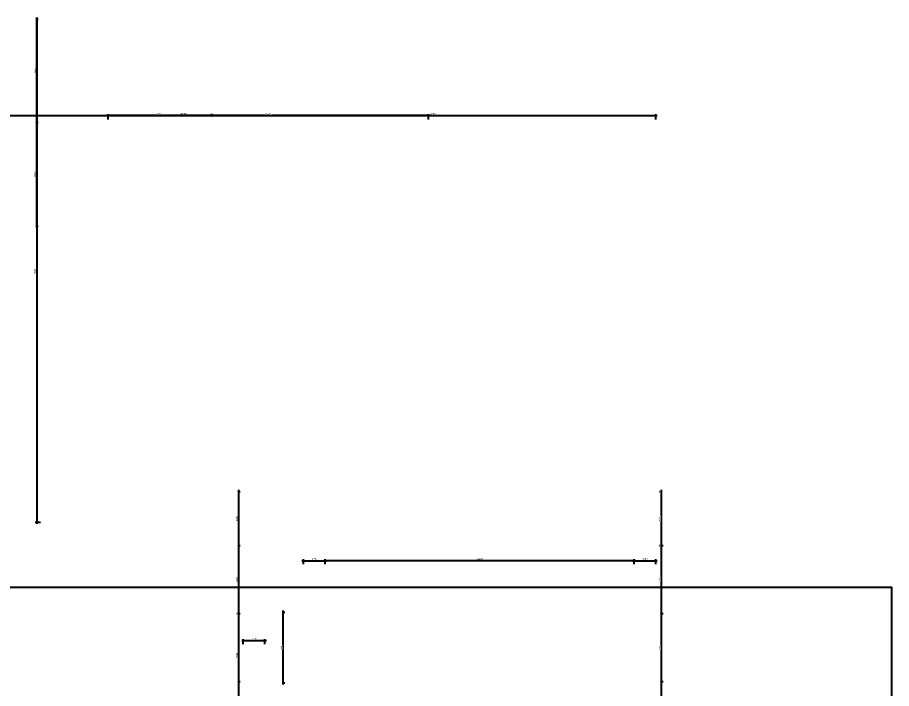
# Model space of a CAD drawing. Header units: millimetres. Extents: x 2659630 to 6742168, y -2425387 to -732288.
# Drawn here: x 3078378 to 3146949, y -1048071 to -995465 of the extents above; entities that cross this region are included whole.
import ezdxf

# ---------------------------------------------------------------- set-up
doc = ezdxf.new("R2010")
doc.units = ezdxf.units.MM
doc.header["$PDMODE"] = 35
doc.header["$PDSIZE"] = -25
doc.layers.add('A-GRID-DIMS', color=211, linetype='Continuous', lineweight=9)
doc.layers.add('S-COLUMN NO', color=2, linetype='Continuous')
doc.styles.add('Arial', font='arial.ttf', dxfattribs={"height": 123})
doc.dimstyles.new('Diagonal_-_2_5mm_Arial', dxfattribs={"dimscale": 304.8, "dimtxt": 123, "dimasz": 0.32, "dimexe": 0.4, "dimexo": 0.5, "dimgap": 0.28, "dimtad": 1, "dimdec": 0, "dimzin": 0, "dimdsep": 46, "dimtxsty": 'Arial', "dimblk1": 'OBLIQUE', "dimblk2": 'OBLIQUE', "dimsah": 1, "dimcen": 0.09, "dimdle": 0.4, "dimazin": 0, "dimtfac": 1, "dimtdec": 0, "dimtix": 1, "dimtmove": 0, "dimatfit": 3, "dimfxl": 1, "dimfxlon": 1, "dimtvp": 1, "dimtolj": 1, "dimtzin": 0, "dimarcsym": 2})

# ---------------------------------------------------------------- blocks, each defined once
blk = doc.blocks.new('_Oblique')
at = {"color": 0, "linetype": 'ByBlock', "lineweight": -2}
blk.add_line((-0.5, -0.5), (0.5, 0.5), dxfattribs=at)
blk = doc.blocks.new('*D1915')
at = {"layer": 'A-GRID-DIMS', "color": 0, "lineweight": -2}
for p, q in [((3128905, -1052981), (3128905, -1047402)), ((3128905, -1047524), (3129027, -1047524)), ((3128905, -1052859), (3129027, -1052859))]:
    blk.add_line(p, q, dxfattribs=at)
at = {"layer": 'Defpoints', "color": 0, "ltscale": 2500}
for p in [(3128905, -1047524), (3128905, -1047524), (3128905, -1052859)]:
    blk.add_point(p, dxfattribs=at)
at = {"layer": 'A-GRID-DIMS', "color": 0, "lineweight": -2, "ltscale": 2500, "xscale": 97.536, "yscale": 97.536, "zscale": 97.536}
for p, rotation in [((3128905, -1047524), 90), ((3128905, -1052859), 270)]:
    blk.add_blockref('_Oblique', p, dxfattribs=dict(at, rotation=rotation))
at = {"layer": 'A-GRID-DIMS', "color": 0, "ltscale": 2500, "insert": (3128757, -1050192), "char_height": 123, "attachment_point": 5, "rotation": 90, "style": 'Arial', "bg_fill": 3, "box_fill_scale": 1.1, "bg_fill_color": 257, "bg_fill_transparency": 0}
blk.add_mtext('\\A1;5335', dxfattribs=at)
blk = doc.blocks.new('*D1916')
at = {"layer": 'A-GRID-DIMS', "color": 0, "lineweight": -2}
for p, q in [((3128905, -1047646), (3128905, -1042072)), ((3128905, -1042194), (3129027, -1042194)), ((3128905, -1047524), (3129027, -1047524))]:
    blk.add_line(p, q, dxfattribs=at)
at = {"layer": 'Defpoints', "color": 0, "ltscale": 2500}
for p in [(3128905, -1042194), (3128905, -1042194), (3128905, -1047524)]:
    blk.add_point(p, dxfattribs=at)
at = {"layer": 'A-GRID-DIMS', "color": 0, "lineweight": -2, "ltscale": 2500, "xscale": 97.536, "yscale": 97.536, "zscale": 97.536}
for p, rotation in [((3128905, -1042194), 90), ((3128905, -1047524), 270)]:
    blk.add_blockref('_Oblique', p, dxfattribs=dict(at, rotation=rotation))
at = {"layer": 'A-GRID-DIMS', "color": 0, "ltscale": 2500, "insert": (3128757, -1044859), "char_height": 123, "attachment_point": 5, "rotation": 90, "style": 'Arial', "bg_fill": 3, "box_fill_scale": 1.1, "bg_fill_color": 257, "bg_fill_transparency": 0}
blk.add_mtext('\\A1;5330', dxfattribs=at)
blk = doc.blocks.new('*D1917')
at = {"layer": 'A-GRID-DIMS', "color": 0, "lineweight": -2}
for p, q in [((3128905, -1042316), (3128905, -1036737)), ((3128905, -1036859), (3129027, -1036859)), ((3128905, -1042194), (3129027, -1042194))]:
    blk.add_line(p, q, dxfattribs=at)
at = {"layer": 'Defpoints', "color": 0, "ltscale": 2500}
for p in [(3128905, -1036859), (3128905, -1036859), (3128905, -1042194)]:
    blk.add_point(p, dxfattribs=at)
at = {"layer": 'A-GRID-DIMS', "color": 0, "lineweight": -2, "ltscale": 2500, "xscale": 97.536, "yscale": 97.536, "zscale": 97.536}
for p, rotation in [((3128905, -1036859), 90), ((3128905, -1042194), 270)]:
    blk.add_blockref('_Oblique', p, dxfattribs=dict(at, rotation=rotation))
at = {"layer": 'A-GRID-DIMS', "color": 0, "ltscale": 2500, "insert": (3128757, -1039527), "char_height": 123, "attachment_point": 5, "rotation": 90, "style": 'Arial', "bg_fill": 3, "box_fill_scale": 1.1, "bg_fill_color": 257, "bg_fill_transparency": 0}
blk.add_mtext('\\A1;5335', dxfattribs=at)
blk = doc.blocks.new('*D1918')
at = {"layer": 'A-GRID-DIMS', "color": 0, "lineweight": -2}
for p, q in [((3128753, -1032629), (3128783, -1032629)), ((3128905, -1036981), (3128905, -1032507)), ((3128753, -1036859), (3128783, -1036859))]:
    blk.add_line(p, q, dxfattribs=at)
at = {"layer": 'Defpoints', "color": 0, "ltscale": 2500}
for p in [(3128905, -1032629), (3128905, -1032629), (3128905, -1036859)]:
    blk.add_point(p, dxfattribs=at)
at = {"layer": 'A-GRID-DIMS', "color": 0, "lineweight": -2, "ltscale": 2500, "xscale": 97.536, "yscale": 97.536, "zscale": 97.536}
for p, rotation in [((3128905, -1032629), 90), ((3128905, -1036859), 270)]:
    blk.add_blockref('_Oblique', p, dxfattribs=dict(at, rotation=rotation))
at = {"layer": 'A-GRID-DIMS', "color": 0, "ltscale": 2500, "insert": (3128757, -1034744), "char_height": 123, "attachment_point": 5, "rotation": 90, "style": 'Arial', "bg_fill": 3, "box_fill_scale": 1.1, "bg_fill_color": 257, "bg_fill_transparency": 0}
blk.add_mtext('\\A1;4230', dxfattribs=at)
blk = doc.blocks.new('*D1919')
at = {"layer": 'A-GRID-DIMS', "color": 0, "lineweight": -2}
for p, q in [((3095734, -1052981), (3095734, -1047402)), ((3095734, -1047524), (3095856, -1047524)), ((3095734, -1052859), (3095856, -1052859))]:
    blk.add_line(p, q, dxfattribs=at)
at = {"layer": 'Defpoints', "color": 0, "ltscale": 2500}
for p in [(3095734, -1047524), (3095734, -1047524), (3095734, -1052859)]:
    blk.add_point(p, dxfattribs=at)
at = {"layer": 'A-GRID-DIMS', "color": 0, "lineweight": -2, "ltscale": 2500, "xscale": 97.536, "yscale": 97.536, "zscale": 97.536}
for p, rotation in [((3095734, -1047524), 90), ((3095734, -1052859), 270)]:
    blk.add_blockref('_Oblique', p, dxfattribs=dict(at, rotation=rotation))
at = {"layer": 'A-GRID-DIMS', "color": 0, "ltscale": 2500, "insert": (3095586, -1050192), "char_height": 123, "attachment_point": 5, "rotation": 90, "style": 'Arial', "bg_fill": 3, "box_fill_scale": 1.1, "bg_fill_color": 257, "bg_fill_transparency": 0}
blk.add_mtext('\\A1;5335', dxfattribs=at)
blk = doc.blocks.new('*D1920')
at = {"layer": 'A-GRID-DIMS', "color": 0, "lineweight": -2}
for p, q in [((3095582, -1042194), (3095612, -1042194)), ((3095734, -1047646), (3095734, -1042072)), ((3095734, -1047524), (3095856, -1047524))]:
    blk.add_line(p, q, dxfattribs=at)
at = {"layer": 'Defpoints', "color": 0, "ltscale": 2500}
for p in [(3095734, -1042194), (3095734, -1042194), (3095734, -1047524)]:
    blk.add_point(p, dxfattribs=at)
at = {"layer": 'A-GRID-DIMS', "color": 0, "lineweight": -2, "ltscale": 2500, "xscale": 97.536, "yscale": 97.536, "zscale": 97.536}
for p, rotation in [((3095734, -1042194), 90), ((3095734, -1047524), 270)]:
    blk.add_blockref('_Oblique', p, dxfattribs=dict(at, rotation=rotation))
at = {"layer": 'A-GRID-DIMS', "color": 0, "ltscale": 2500, "insert": (3095586, -1045466), "char_height": 123, "attachment_point": 5, "rotation": 90, "style": 'Arial', "bg_fill": 3, "box_fill_scale": 1.1, "bg_fill_color": 257, "bg_fill_transparency": 0}
blk.add_mtext('\\A1;5330', dxfattribs=at)
blk = doc.blocks.new('*D1921')
at = {"layer": 'A-GRID-DIMS', "color": 0, "lineweight": -2}
for p, q in [((3095734, -1042316), (3095734, -1036737)), ((3095734, -1036859), (3095856, -1036859)), ((3095734, -1042194), (3095856, -1042194))]:
    blk.add_line(p, q, dxfattribs=at)
at = {"layer": 'Defpoints', "color": 0, "ltscale": 2500}
for p in [(3095734, -1036859), (3095734, -1036859), (3095734, -1042194)]:
    blk.add_point(p, dxfattribs=at)
at = {"layer": 'A-GRID-DIMS', "color": 0, "lineweight": -2, "ltscale": 2500, "xscale": 97.536, "yscale": 97.536, "zscale": 97.536}
for p, rotation in [((3095734, -1036859), 90), ((3095734, -1042194), 270)]:
    blk.add_blockref('_Oblique', p, dxfattribs=dict(at, rotation=rotation))
at = {"layer": 'A-GRID-DIMS', "color": 0, "ltscale": 2500, "insert": (3095586, -1039527), "char_height": 123, "attachment_point": 5, "rotation": 90, "style": 'Arial', "bg_fill": 3, "box_fill_scale": 1.1, "bg_fill_color": 257, "bg_fill_transparency": 0}
blk.add_mtext('\\A1;5335', dxfattribs=at)
blk = doc.blocks.new('*D1922')
at = {"layer": 'A-GRID-DIMS', "color": 0, "lineweight": -2}
for p, q in [((3095734, -1036981), (3095734, -1032507)), ((3095734, -1032629), (3095856, -1032629)), ((3095734, -1036859), (3095856, -1036859))]:
    blk.add_line(p, q, dxfattribs=at)
at = {"layer": 'Defpoints', "color": 0, "ltscale": 2500}
for p in [(3095734, -1032629), (3095734, -1032629), (3095734, -1036859)]:
    blk.add_point(p, dxfattribs=at)
at = {"layer": 'A-GRID-DIMS', "color": 0, "lineweight": -2, "ltscale": 2500, "xscale": 97.536, "yscale": 97.536, "zscale": 97.536}
for p, rotation in [((3095734, -1032629), 90), ((3095734, -1036859), 270)]:
    blk.add_blockref('_Oblique', p, dxfattribs=dict(at, rotation=rotation))
at = {"layer": 'A-GRID-DIMS', "color": 0, "ltscale": 2500, "insert": (3095586, -1034744), "char_height": 123, "attachment_point": 5, "rotation": 90, "style": 'Arial', "bg_fill": 3, "box_fill_scale": 1.1, "bg_fill_color": 257, "bg_fill_transparency": 0}
blk.add_mtext('\\A1;4230', dxfattribs=at)
blk = doc.blocks.new('*D1923')
at = {"layer": 'A-GRID-DIMS', "color": 0, "lineweight": -2}
for p, q in [((3095969, -1044315), (3097912, -1044315)), ((3096090, -1044582), (3096090, -1044193)), ((3097790, -1044582), (3097790, -1044193))]:
    blk.add_line(p, q, dxfattribs=at)
at = {"layer": 'Defpoints', "color": 0, "ltscale": 2500}
for p in [(3097790, -1044315), (3096090, -1044734), (3097790, -1044734)]:
    blk.add_point(p, dxfattribs=at)
at = {"layer": 'A-GRID-DIMS', "color": 0, "lineweight": -2, "ltscale": 2500, "xscale": 97.536, "yscale": 97.536, "zscale": 97.536, "rotation": 180}
blk.add_blockref('_Oblique', (3096090, -1044315), dxfattribs=at)
at = {"layer": 'A-GRID-DIMS', "color": 0, "lineweight": -2, "ltscale": 2500, "xscale": 97.536, "yscale": 97.536, "zscale": 97.536}
blk.add_blockref('_Oblique', (3097790, -1044315), dxfattribs=at)
at = {"layer": 'A-GRID-DIMS', "color": 0, "ltscale": 2500, "insert": (3096940, -1044167), "char_height": 123, "attachment_point": 5, "style": 'Arial', "bg_fill": 3, "box_fill_scale": 1.1, "bg_fill_color": 257, "bg_fill_transparency": 0}
blk.add_mtext('\\A1;1700', dxfattribs=at)
blk = doc.blocks.new('*D1926')
at = {"layer": 'A-GRID-DIMS', "color": 0, "lineweight": -2}
for p, q in [((3072024, -1003158), (3110757, -1003158)), ((3072146, -1003463), (3072146, -1003036)), ((3110635, -1003463), (3110635, -1003036))]:
    blk.add_line(p, q, dxfattribs=at)
at = {"layer": 'Defpoints', "color": 0, "ltscale": 2500}
for p in [(3110635, -1003158), (3072146, -1003702), (3110635, -1044859)]:
    blk.add_point(p, dxfattribs=at)
at = {"layer": 'A-GRID-DIMS', "color": 0, "lineweight": -2, "ltscale": 2500, "xscale": 97.536, "yscale": 97.536, "zscale": 97.536, "rotation": 180}
blk.add_blockref('_Oblique', (3072146, -1003158), dxfattribs=at)
at = {"layer": 'A-GRID-DIMS', "color": 0, "lineweight": -2, "ltscale": 2500, "xscale": 97.536, "yscale": 97.536, "zscale": 97.536}
blk.add_blockref('_Oblique', (3110635, -1003158), dxfattribs=at)
at = {"layer": 'A-GRID-DIMS', "color": 0, "ltscale": 2500, "insert": (3091391, -1003010), "char_height": 123, "attachment_point": 5, "style": 'Arial', "bg_fill": 3, "box_fill_scale": 1.1, "bg_fill_color": 257, "bg_fill_transparency": 0}
blk.add_mtext('\\A1;38489', dxfattribs=at)
blk = doc.blocks.new('*D1927')
at = {"layer": 'A-GRID-DIMS', "color": 0, "lineweight": -2}
for p, q in [((3110757, -1003158), (3085359, -1003158)), ((3085481, -1003463), (3085481, -1003036)), ((3110635, -1003463), (3110635, -1003036))]:
    blk.add_line(p, q, dxfattribs=at)
at = {"layer": 'Defpoints', "color": 0, "ltscale": 2500}
for p in [(3085481, -1003158), (3085481, -1003702), (3110635, -1044859)]:
    blk.add_point(p, dxfattribs=at)
at = {"layer": 'A-GRID-DIMS', "color": 0, "lineweight": -2, "ltscale": 2500, "xscale": 97.536, "yscale": 97.536, "zscale": 97.536, "rotation": 180}
blk.add_blockref('_Oblique', (3085481, -1003158), dxfattribs=at)
at = {"layer": 'A-GRID-DIMS', "color": 0, "lineweight": -2, "ltscale": 2500, "xscale": 97.536, "yscale": 97.536, "zscale": 97.536}
blk.add_blockref('_Oblique', (3110635, -1003158), dxfattribs=at)
at = {"layer": 'A-GRID-DIMS', "color": 0, "ltscale": 2500, "insert": (3098058, -1003010), "char_height": 123, "attachment_point": 5, "style": 'Arial', "bg_fill": 3, "box_fill_scale": 1.1, "bg_fill_color": 257, "bg_fill_transparency": 0}
blk.add_mtext('\\A1;25154', dxfattribs=at)
blk = doc.blocks.new('*D1928')
at = {"layer": 'A-GRID-DIMS', "color": 0, "lineweight": -2}
for p, q in [((3085359, -1003158), (3093718, -1003158)), ((3085481, -1003463), (3085481, -1003036)), ((3093596, -1003005), (3093596, -1003036))]:
    blk.add_line(p, q, dxfattribs=at)
at = {"layer": 'Defpoints', "color": 0, "ltscale": 2500}
for p in [(3093596, -1003158), (3093596, -1003158), (3085481, -1003702)]:
    blk.add_point(p, dxfattribs=at)
at = {"layer": 'A-GRID-DIMS', "color": 0, "lineweight": -2, "ltscale": 2500, "xscale": 97.536, "yscale": 97.536, "zscale": 97.536, "rotation": 180}
blk.add_blockref('_Oblique', (3085481, -1003158), dxfattribs=at)
at = {"layer": 'A-GRID-DIMS', "color": 0, "lineweight": -2, "ltscale": 2500, "xscale": 97.536, "yscale": 97.536, "zscale": 97.536}
blk.add_blockref('_Oblique', (3093596, -1003158), dxfattribs=at)
at = {"layer": 'A-GRID-DIMS', "color": 0, "ltscale": 2500, "insert": (3089539, -1003010), "char_height": 123, "attachment_point": 5, "style": 'Arial', "bg_fill": 3, "box_fill_scale": 1.1, "bg_fill_color": 257, "bg_fill_transparency": 0}
blk.add_mtext('\\A1;8115', dxfattribs=at)
blk = doc.blocks.new('*D1929')
at = {"layer": 'A-GRID-DIMS', "color": 0, "lineweight": -2}
for p, q in [((3093474, -1003158), (3128572, -1003158)), ((3093596, -1003005), (3093596, -1003036)), ((3128450, -1003463), (3128450, -1003036))]:
    blk.add_line(p, q, dxfattribs=at)
at = {"layer": 'Defpoints', "color": 0, "ltscale": 2500}
for p in [(3093596, -1003158), (3128450, -1003158), (3128450, -1044315)]:
    blk.add_point(p, dxfattribs=at)
at = {"layer": 'A-GRID-DIMS', "color": 0, "lineweight": -2, "ltscale": 2500, "xscale": 97.536, "yscale": 97.536, "zscale": 97.536, "rotation": 180}
blk.add_blockref('_Oblique', (3093596, -1003158), dxfattribs=at)
at = {"layer": 'A-GRID-DIMS', "color": 0, "lineweight": -2, "ltscale": 2500, "xscale": 97.536, "yscale": 97.536, "zscale": 97.536}
blk.add_blockref('_Oblique', (3128450, -1003158), dxfattribs=at)
at = {"layer": 'A-GRID-DIMS', "color": 0, "ltscale": 2500, "insert": (3111023, -1003010), "char_height": 123, "attachment_point": 5, "style": 'Arial', "bg_fill": 3, "box_fill_scale": 1.1, "bg_fill_color": 257, "bg_fill_transparency": 0}
blk.add_mtext('\\A1;34854', dxfattribs=at)
blk = doc.blocks.new('*D1931')
at = {"layer": 'A-GRID-DIMS', "color": 0, "lineweight": -2}
for p, q in [((3079884, -1011939), (3079884, -1003580)), ((3079884, -1003702), (3080006, -1003702)), ((3079859, -1011817), (3080006, -1011817))]:
    blk.add_line(p, q, dxfattribs=at)
at = {"layer": 'Defpoints', "color": 0, "ltscale": 2500}
for p in [(3079884, -1003702), (3079884, -1003702), (3079707, -1011817)]:
    blk.add_point(p, dxfattribs=at)
at = {"layer": 'A-GRID-DIMS', "color": 0, "lineweight": -2, "ltscale": 2500, "xscale": 97.536, "yscale": 97.536, "zscale": 97.536}
for p, rotation in [((3079884, -1003702), 90), ((3079884, -1011817), 270)]:
    blk.add_blockref('_Oblique', p, dxfattribs=dict(at, rotation=rotation))
at = {"layer": 'A-GRID-DIMS', "color": 0, "ltscale": 2500, "insert": (3079735, -1007759), "char_height": 123, "attachment_point": 5, "rotation": 90, "style": 'Arial', "bg_fill": 3, "box_fill_scale": 1.1, "bg_fill_color": 257, "bg_fill_transparency": 0}
blk.add_mtext('\\A1;8115', dxfattribs=at)
blk = doc.blocks.new('*D1932')
at = {"layer": 'A-GRID-DIMS', "color": 0, "lineweight": -2}
for p, q in [((3079884, -1003824), (3079884, -995465)), ((3079884, -995587), (3080006, -995587)), ((3079884, -1003702), (3080006, -1003702))]:
    blk.add_line(p, q, dxfattribs=at)
at = {"layer": 'Defpoints', "color": 0, "ltscale": 2500}
for p in [(3079884, -995587), (3079884, -995587), (3079884, -1003702)]:
    blk.add_point(p, dxfattribs=at)
at = {"layer": 'A-GRID-DIMS', "color": 0, "lineweight": -2, "ltscale": 2500, "xscale": 97.536, "yscale": 97.536, "zscale": 97.536}
for p, rotation in [((3079884, -995587), 90), ((3079884, -1003702), 270)]:
    blk.add_blockref('_Oblique', p, dxfattribs=dict(at, rotation=rotation))
at = {"layer": 'A-GRID-DIMS', "color": 0, "ltscale": 2500, "insert": (3079735, -999644), "char_height": 123, "attachment_point": 5, "rotation": 90, "style": 'Arial', "bg_fill": 3, "box_fill_scale": 1.1, "bg_fill_color": 257, "bg_fill_transparency": 0}
blk.add_mtext('\\A1;8115', dxfattribs=at)
blk = doc.blocks.new('*D1933')
at = {"layer": 'A-GRID-DIMS', "color": 0, "lineweight": -2}
for p, q in [((3079884, -995465), (3079884, -1035166)), ((3079884, -995587), (3080006, -995587)), ((3080188, -1035044), (3079762, -1035044))]:
    blk.add_line(p, q, dxfattribs=at)
at = {"layer": 'Defpoints', "color": 0, "ltscale": 2500}
for p in [(3079884, -995587), (3079884, -1035044), (3113038, -1035044)]:
    blk.add_point(p, dxfattribs=at)
at = {"layer": 'A-GRID-DIMS', "color": 0, "lineweight": -2, "ltscale": 2500, "xscale": 97.536, "yscale": 97.536, "zscale": 97.536}
for p, rotation in [((3079884, -995587), 90), ((3079884, -1035044), 270)]:
    blk.add_blockref('_Oblique', p, dxfattribs=dict(at, rotation=rotation))
at = {"layer": 'A-GRID-DIMS', "color": 0, "ltscale": 2500, "insert": (3079735, -1015315), "char_height": 123, "attachment_point": 5, "rotation": 90, "style": 'Arial', "bg_fill": 3, "box_fill_scale": 1.1, "bg_fill_color": 257, "bg_fill_transparency": 0}
blk.add_mtext('\\A1;39457', dxfattribs=at)
blk = doc.blocks.new('*D1946')
at = {"layer": 'A-GRID-DIMS', "color": 0, "lineweight": -2}
for p, q in [((3099225, -1047761), (3099225, -1041957)), ((3099225, -1042079), (3099347, -1042079)), ((3099201, -1047639), (3099347, -1047639))]:
    blk.add_line(p, q, dxfattribs=at)
at = {"layer": 'Defpoints', "color": 0, "ltscale": 2500}
for p in [(3099170, -1042079), (3099225, -1042079), (3099048, -1047639)]:
    blk.add_point(p, dxfattribs=at)
at = {"layer": 'A-GRID-DIMS', "color": 0, "lineweight": -2, "ltscale": 2500, "xscale": 97.536, "yscale": 97.536, "zscale": 97.536}
for p, rotation in [((3099225, -1042079), 90), ((3099225, -1047639), 270)]:
    blk.add_blockref('_Oblique', p, dxfattribs=dict(at, rotation=rotation))
at = {"layer": 'A-GRID-DIMS', "color": 0, "ltscale": 2500, "insert": (3099077, -1044859), "char_height": 123, "attachment_point": 5, "rotation": 90, "style": 'Arial', "bg_fill": 3, "box_fill_scale": 1.1, "bg_fill_color": 257, "bg_fill_transparency": 0}
blk.add_mtext('\\A1;5560', dxfattribs=at)
blk = doc.blocks.new('*D1948')
at = {"layer": 'A-GRID-DIMS', "color": 0, "lineweight": -2}
for p, q in [((3100699, -1038050), (3102642, -1038050)), ((3100820, -1038316), (3100820, -1037928)), ((3102520, -1038316), (3102520, -1037928))]:
    blk.add_line(p, q, dxfattribs=at)
at = {"layer": 'Defpoints', "color": 0, "ltscale": 2500}
for p in [(3102520, -1038050), (3100820, -1038469), (3102520, -1038469)]:
    blk.add_point(p, dxfattribs=at)
at = {"layer": 'A-GRID-DIMS', "color": 0, "lineweight": -2, "ltscale": 2500, "xscale": 97.536, "yscale": 97.536, "zscale": 97.536, "rotation": 180}
blk.add_blockref('_Oblique', (3100820, -1038050), dxfattribs=at)
at = {"layer": 'A-GRID-DIMS', "color": 0, "lineweight": -2, "ltscale": 2500, "xscale": 97.536, "yscale": 97.536, "zscale": 97.536}
blk.add_blockref('_Oblique', (3102520, -1038050), dxfattribs=at)
at = {"layer": 'A-GRID-DIMS', "color": 0, "ltscale": 2500, "insert": (3101670, -1037901), "char_height": 123, "attachment_point": 5, "style": 'Arial', "bg_fill": 3, "box_fill_scale": 1.1, "bg_fill_color": 257, "bg_fill_transparency": 0}
blk.add_mtext('\\A1;1700', dxfattribs=at)
blk = doc.blocks.new('*D1949')
at = {"layer": 'A-GRID-DIMS', "color": 0, "lineweight": -2}
for p, q in [((3126872, -1038050), (3102399, -1038050)), ((3102520, -1038316), (3102520, -1037928)), ((3126750, -1038316), (3126750, -1037928))]:
    blk.add_line(p, q, dxfattribs=at)
at = {"layer": 'Defpoints', "color": 0, "ltscale": 2500}
for p in [(3102520, -1038050), (3102520, -1038469), (3126750, -1038469)]:
    blk.add_point(p, dxfattribs=at)
at = {"layer": 'A-GRID-DIMS', "color": 0, "lineweight": -2, "ltscale": 2500, "xscale": 97.536, "yscale": 97.536, "zscale": 97.536, "rotation": 180}
blk.add_blockref('_Oblique', (3102520, -1038050), dxfattribs=at)
at = {"layer": 'A-GRID-DIMS', "color": 0, "lineweight": -2, "ltscale": 2500, "xscale": 97.536, "yscale": 97.536, "zscale": 97.536}
blk.add_blockref('_Oblique', (3126750, -1038050), dxfattribs=at)
at = {"layer": 'A-GRID-DIMS', "color": 0, "ltscale": 2500, "insert": (3114635, -1037901), "char_height": 123, "attachment_point": 5, "style": 'Arial', "bg_fill": 3, "box_fill_scale": 1.1, "bg_fill_color": 257, "bg_fill_transparency": 0}
blk.add_mtext('\\A1;24230', dxfattribs=at)
blk = doc.blocks.new('*D1950')
at = {"layer": 'A-GRID-DIMS', "color": 0, "lineweight": -2}
for p, q in [((3126629, -1038050), (3128572, -1038050)), ((3126750, -1038316), (3126750, -1037928)), ((3128450, -1038316), (3128450, -1037928))]:
    blk.add_line(p, q, dxfattribs=at)
at = {"layer": 'Defpoints', "color": 0, "ltscale": 2500}
for p in [(3128450, -1038050), (3126750, -1038469), (3128450, -1038469)]:
    blk.add_point(p, dxfattribs=at)
at = {"layer": 'A-GRID-DIMS', "color": 0, "lineweight": -2, "ltscale": 2500, "xscale": 97.536, "yscale": 97.536, "zscale": 97.536, "rotation": 180}
blk.add_blockref('_Oblique', (3126750, -1038050), dxfattribs=at)
at = {"layer": 'A-GRID-DIMS', "color": 0, "lineweight": -2, "ltscale": 2500, "xscale": 97.536, "yscale": 97.536, "zscale": 97.536}
blk.add_blockref('_Oblique', (3128450, -1038050), dxfattribs=at)
at = {"layer": 'A-GRID-DIMS', "color": 0, "ltscale": 2500, "insert": (3127600, -1037901), "char_height": 123, "attachment_point": 5, "style": 'Arial', "bg_fill": 3, "box_fill_scale": 1.1, "bg_fill_color": 257, "bg_fill_transparency": 0}
blk.add_mtext('\\A1;1700', dxfattribs=at)

msp = doc.modelspace()

# ---------------------------------------------------------------- dimensions: what is measured, and where the dimension line sits
at = {"layer": 'A-GRID-DIMS'}
for base, p1, p2, picture, middle in [((3095733.951, -1047524.126), (3095733.951, -1052859.126), (3095733.951, -1047524.126), '*D1919', (3095585.765, -1050191.626)), ((3128905.283, -1047524.126), (3128905.283, -1052859.126), (3128905.283, -1047524.126), '*D1915', (3128757.096, -1050191.626))]:
    dim = msp.add_linear_dim(base=base, p1=p1, p2=p2, angle=90, dimstyle='Diagonal_-_2_5mm_Arial', override={"dimpost": '<>', "dimtmove": 1, "dimfxl": 1, "dimfxlon": 1, "dimtfill": 1, "dimtfillclr": 0, "dimarcsym": 2}, dxfattribs=at)
    dim.commit()
    dim.dimension.update_dxf_attribs({"geometry": picture, "text_midpoint": middle})

# ---------------------------------------------------------------- next in the draw order: dimensions: what is measured, and where the dimension line sits
dim = msp.add_linear_dim(base=(3095733.951, -1042194.126), p1=(3095733.951, -1047524.126), p2=(3095733.951, -1042194.126), angle=90, dimstyle='Diagonal_-_2_5mm_Arial', override={"dimpost": '<>', "dimtmove": 1, "dimfxl": 1, "dimfxlon": 1, "dimtfill": 1, "dimtfillclr": 0, "dimarcsym": 2}, dxfattribs=at)
dim.commit()
dim.dimension.update_dxf_attribs({"geometry": '*D1920', "text_midpoint": (3095733.951, -1045466.468), "dimtype": 160})
dim = msp.add_linear_dim(base=(3128905.283, -1042194.126), p1=(3128905.283, -1047524.126), p2=(3128905.283, -1042194.126), angle=90, dimstyle='Diagonal_-_2_5mm_Arial', override={"dimpost": '<>', "dimtmove": 1, "dimfxl": 1, "dimfxlon": 1, "dimtfill": 1, "dimtfillclr": 0, "dimarcsym": 2}, dxfattribs=at)
dim.commit()
dim.dimension.update_dxf_attribs({"geometry": '*D1916', "text_midpoint": (3128757.096, -1044859.126)})

# ---------------------------------------------------------------- next in the draw order: dimensions: what is measured, and where the dimension line sits
for base, p1, p2, picture, middle in [((3095733.951, -1036859.124), (3095733.951, -1042194.126), (3095733.951, -1036859.124), '*D1921', (3095585.765, -1039526.625)), ((3128905.283, -1036859.124), (3128905.283, -1042194.126), (3128905.283, -1036859.124), '*D1917', (3128757.096, -1039526.625))]:
    dim = msp.add_linear_dim(base=base, p1=p1, p2=p2, angle=90, dimstyle='Diagonal_-_2_5mm_Arial', override={"dimpost": '<>', "dimtmove": 1, "dimfxl": 1, "dimfxlon": 1, "dimtfill": 1, "dimtfillclr": 0, "dimarcsym": 2}, dxfattribs=at)
    dim.commit()
    dim.dimension.update_dxf_attribs({"geometry": picture, "text_midpoint": middle})
dim = msp.add_linear_dim(base=(3097790.487, -1044315.082), p1=(3096090.487, -1044734.32), p2=(3097790.487, -1044734.32), dimstyle='Diagonal_-_2_5mm_Arial', override={"dimpost": '<>', "dimtmove": 1, "dimfxl": 1, "dimfxlon": 1, "dimtfill": 1, "dimtfillclr": 0, "dimarcsym": 2}, dxfattribs=at)
dim.commit()
dim.dimension.update_dxf_attribs({"geometry": '*D1923', "text_midpoint": (3096940.487, -1044166.938)})

# ---------------------------------------------------------------- next in the draw order: dimensions: what is measured, and where the dimension line sits
for base, p1, p2, picture, middle in [((3095733.88, -1032629.283), (3095733.88, -1036859.124), (3095733.88, -1032629.283), '*D1922', (3095585.693, -1034744.204)), ((3128905.283, -1032629.283), (3128905.283, -1036859.124), (3128905.283, -1032629.283), '*D1918', (3128757.096, -1034744.204))]:
    dim = msp.add_linear_dim(base=base, p1=p1, p2=p2, angle=90, dimstyle='Diagonal_-_2_5mm_Arial', override={"dimpost": '<>', "dimtmove": 1, "dimfxl": 1, "dimfxlon": 1, "dimtfill": 1, "dimtfillclr": 0, "dimarcsym": 2}, dxfattribs=at)
    dim.commit()
    dim.dimension.update_dxf_attribs({"geometry": picture, "text_midpoint": middle})

# ---------------------------------------------------------------- next in the draw order: dimensions: what is measured, and where the dimension line sits
dim = msp.add_linear_dim(base=(3110635.487, -1003157.795), p1=(3072146.005, -1003701.839), p2=(3110635.487, -1044859.126), dimstyle='Diagonal_-_2_5mm_Arial', override={"dimpost": '<>', "dimtmove": 1, "dimfxl": 1, "dimfxlon": 1, "dimtfill": 1, "dimtfillclr": 0, "dimarcsym": 2}, dxfattribs=at)
dim.commit()
dim.dimension.update_dxf_attribs({"geometry": '*D1926', "text_midpoint": (3091390.746, -1003009.609)})

# ---------------------------------------------------------------- next in the draw order: dimensions: what is measured, and where the dimension line sits
dim = msp.add_linear_dim(base=(3085481.004, -1003157.795), p1=(3110635.487, -1044859.126), p2=(3085481.004, -1003701.838), dimstyle='Diagonal_-_2_5mm_Arial', override={"dimpost": '<>', "dimtmove": 1, "dimfxl": 1, "dimfxlon": 1, "dimtfill": 1, "dimtfillclr": 0, "dimarcsym": 2}, dxfattribs=at)
dim.commit()
dim.dimension.update_dxf_attribs({"geometry": '*D1927', "text_midpoint": (3098058.245, -1003009.65)})
dim = msp.add_linear_dim(base=(3079883.584, -1003701.838), p1=(3079706.544, -1011816.839), p2=(3079883.584, -1003701.838), angle=90, dimstyle='Diagonal_-_2_5mm_Arial', override={"dimpost": '<>', "dimtmove": 1, "dimfxl": 1, "dimfxlon": 1, "dimtfill": 1, "dimtfillclr": 0, "dimarcsym": 2}, dxfattribs=at)
dim.commit()
dim.dimension.update_dxf_attribs({"geometry": '*D1931', "text_midpoint": (3079735.44, -1007759.338)})

# ---------------------------------------------------------------- next in the draw order: dimensions: what is measured, and where the dimension line sits
dim = msp.add_linear_dim(base=(3079883.584, -995586.837), p1=(3079883.584, -1003701.838), p2=(3079883.584, -995586.837), angle=90, dimstyle='Diagonal_-_2_5mm_Arial', override={"dimpost": '<>', "dimtmove": 1, "dimfxl": 1, "dimfxlon": 1, "dimtfill": 1, "dimtfillclr": 0, "dimarcsym": 2}, dxfattribs=at)
dim.commit()
dim.dimension.update_dxf_attribs({"geometry": '*D1932', "text_midpoint": (3079735.44, -999644.337)})
dim = msp.add_linear_dim(base=(3093596.005, -1003157.795), p1=(3085481.004, -1003701.838), p2=(3093596.005, -1003157.795), dimstyle='Diagonal_-_2_5mm_Arial', override={"dimpost": '<>', "dimtmove": 1, "dimfxl": 1, "dimfxlon": 1, "dimtfill": 1, "dimtfillclr": 0, "dimarcsym": 2}, dxfattribs=at)
dim.commit()
dim.dimension.update_dxf_attribs({"geometry": '*D1928', "text_midpoint": (3089538.504, -1003009.65)})

# ---------------------------------------------------------------- next in the draw order: dimensions: what is measured, and where the dimension line sits
dim = msp.add_linear_dim(base=(3128450.487, -1003157.795), p1=(3093596.005, -1003157.795), p2=(3128450.487, -1044315.082), dimstyle='Diagonal_-_2_5mm_Arial', override={"dimpost": '<>', "dimtmove": 1, "dimfxl": 1, "dimfxlon": 1, "dimtfill": 1, "dimtfillclr": 0, "dimarcsym": 2}, dxfattribs=at)
dim.commit()
dim.dimension.update_dxf_attribs({"geometry": '*D1929', "text_midpoint": (3111023.246, -1003009.609)})

# ---------------------------------------------------------------- next in the draw order: dimensions: what is measured, and where the dimension line sits
for base, p1, p2, picture, middle in [((3079883.584, -1035044.124), (3079883.584, -995586.837), (3113038.066, -1035044.124), '*D1933', (3079735.398, -1015315.481)), ((3099225.27, -1042079.126), (3099048.23, -1047639.126), (3099169.529, -1042079.126), '*D1946', (3099077.126, -1044859.126))]:
    dim = msp.add_linear_dim(base=base, p1=p1, p2=p2, angle=90, dimstyle='Diagonal_-_2_5mm_Arial', override={"dimpost": '<>', "dimtmove": 1, "dimfxl": 1, "dimfxlon": 1, "dimtfill": 1, "dimtfillclr": 0, "dimarcsym": 2}, dxfattribs=at)
    dim.commit()
    dim.dimension.update_dxf_attribs({"geometry": picture, "text_midpoint": middle})
dim = msp.add_linear_dim(base=(3102520.487, -1038049.623), p1=(3100820.487, -1038468.86), p2=(3102520.487, -1038468.86), dimstyle='Diagonal_-_2_5mm_Arial', override={"dimpost": '<>', "dimtmove": 1, "dimfxl": 1, "dimfxlon": 1, "dimtfill": 1, "dimtfillclr": 0, "dimarcsym": 2}, dxfattribs=at)
dim.commit()
dim.dimension.update_dxf_attribs({"geometry": '*D1948', "text_midpoint": (3101670.487, -1037901.479)})

# ---------------------------------------------------------------- next in the draw order: linework, layer by layer
at = {"layer": 'S-COLUMN NO', "ltscale": 2500}
msp.add_lwpolyline([(2924994.645, -1040135.232), (3146948.704, -1040135.232), (3146948.704, -1147869.58), (2924994.645, -1147869.58)], close=True, dxfattribs=at)

# ---------------------------------------------------------------- next in the draw order: dimensions: what is measured, and where the dimension line sits
at = {"layer": 'A-GRID-DIMS'}
dim = msp.add_linear_dim(base=(3102520.487, -1038049.623), p1=(3126750.487, -1038468.86), p2=(3102520.487, -1038468.86), angle=180, dimstyle='Diagonal_-_2_5mm_Arial', override={"dimpost": '<>', "dimtmove": 1, "dimfxl": 1, "dimfxlon": 1, "dimtfill": 1, "dimtfillclr": 0, "dimarcsym": 2}, dxfattribs=at)
dim.commit()
dim.dimension.update_dxf_attribs({"geometry": '*D1949', "text_midpoint": (3114635.487, -1037901.437)})

# ---------------------------------------------------------------- next in the draw order: dimensions: what is measured, and where the dimension line sits
dim = msp.add_linear_dim(base=(3128450.487, -1038049.623), p1=(3126750.487, -1038468.86), p2=(3128450.487, -1038468.86), dimstyle='Diagonal_-_2_5mm_Arial', override={"dimpost": '<>', "dimtmove": 1, "dimfxl": 1, "dimfxlon": 1, "dimtfill": 1, "dimtfillclr": 0, "dimarcsym": 2}, dxfattribs=at)
dim.commit()
dim.dimension.update_dxf_attribs({"geometry": '*D1950', "text_midpoint": (3127600.487, -1037901.479)})

doc.saveas('drawing.dxf')
